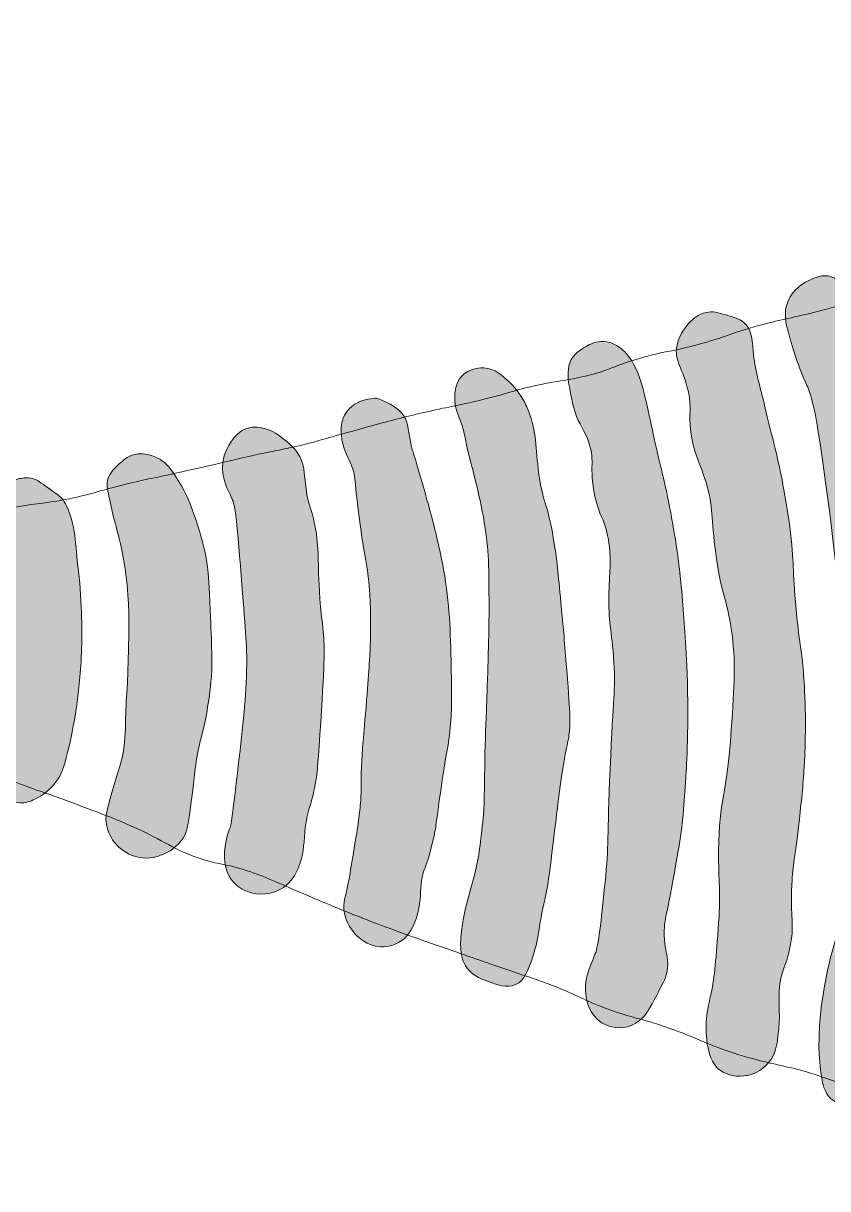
# Model space of a CAD drawing. Header units: inches. Extents: x 0 to 124, y 0 to 84.
# Drawn here: x 32.22 to 38.09, y 4.25 to 12.76 of the extents above; entities that cross this region are included whole.
import ezdxf

# ---------------------------------------------------------------- set-up
doc = ezdxf.new("R2010")
doc.units = ezdxf.units.IN
doc.header["$MEASUREMENT"] = 0
for name, color, linetype in [('Electrode', 7, 'Continuous'), ('Laser Cut', 7, 'Continuous'), ('Photoreceptor', 7, 'Continuous')]:
    doc.layers.add(name, color=color, linetype=linetype)

# ---------------------------------------------------------------- blocks, each defined once
blk = doc.blocks.new('block 26')
at = {"layer": 'Electrode', "color": 7, "lineweight": 35, "true_color": 0xffffff}
for points, knots in [([(0, 5.9792), (0, 5.9792), (49.3554, 48.5768), (49.3554, 48.5768), (52.0427, 51.0535), (53.6844, 50.4453), (53.8513, 49.7582), (53.9185, 49.4814), (53.7465, 49.1919), (53.3072, 49.0858), (53.3072, 49.0858), (52.5185, 49.0599), (51.6599, 48.4523), (50.8012, 47.8447), (46.6769, 44.0647), (46.6769, 44.0647), (46.6769, 44.0647), (0.6473, -0.0135), (0.6473, -0.0135), (0.6473, -0.0135), (0, 0), (0, 0), (0, 0), (0, 5.9792), (0, 5.9792)], [0, 0, 0, 0, 1, 1, 1, 2, 2, 2, 3, 3, 3, 4, 4, 4, 5, 5, 5, 6, 6, 6, 7, 7, 7, 8, 8, 8, 8]), ([(18.4413, -0.0239), (18.4413, -0.0239), (53.8868, 44.4395), (53.8868, 44.4395), (57.2096, 48.3431), (54.5483, 49.9517), (54.2396, 48.4082), (54.2396, 48.4082), (54.3278, 47.7321), (53.7545, 46.8501), (53.1812, 45.9682), (49.0949, 41.3968), (49.0949, 41.3968), (49.0949, 41.3968), (12.2581, -0.0075), (12.2581, -0.0075), (12.2581, -0.0075), (18.4413, -0.0239), (18.4413, -0.0239)], [0, 0, 0, 0, 1, 1, 1, 2, 2, 2, 3, 3, 3, 4, 4, 4, 5, 5, 5, 6, 6, 6, 6])]:
    blk.add_open_spline(points, degree=3, knots=knots, dxfattribs=at)
blk = doc.blocks.new('block 37')
at = {"layer": 'Electrode', "color": 7, "lineweight": 9, "true_color": 0xffffff}
blk.add_open_spline([(54.513, 48.4013), (54.6688, 47.8757), (54.2469, 46.5709), (52.7256, 45.0275), (52.7256, 45.0275), (13.141, 0.4084), (13.141, 0.4084)], degree=3, knots=[0, 0, 0, 0, 1, 1, 1, 2, 2, 2, 2], dxfattribs=at)
blk = doc.blocks.new('block 38')
at = {"layer": 'Electrode', "color": 7, "lineweight": 9, "true_color": 0xffffff}
for points in [[(53.0775, 50.0171), (52.07, 50.3091), (50.7709, 49.3587), (48.9448, 47.5491), (48.9448, 47.5491), (0.3234, 2.4001), (0.3234, 2.4001)], [(53.1361, 49.8526), (52.0658, 50.1472), (50.9826, 49.1927), (49.0527, 47.3914), (49.0527, 47.3914), (1.3376, 2.8172), (1.3376, 2.8172)], [(53.2474, 49.7073), (52.5016, 49.8982), (51.4433, 49.3877), (50.4831, 48.5094), (50.4831, 48.5094), (2.3442, 3.2968), (2.3442, 3.2968)], [(53.3638, 49.5107), (52.3214, 49.8635), (51.0175, 48.9079), (49.2614, 47.0947), (49.2614, 47.0947), (3.4146, 3.8407), (3.4146, 3.8407)]]:
    blk.add_open_spline(points, degree=3, knots=[0, 0, 0, 0, 1, 1, 1, 2, 2, 2, 2], dxfattribs=at)
blk = doc.blocks.new('block 41')
at = {"layer": 'Photoreceptor', "true_color": 0xffffff}
h = blk.add_hatch(color=7, dxfattribs=at)
h.dxf.hatch_style = 2
edge = h.paths.add_edge_path()
edge.add_spline(control_points=[(38.0511, 5.0451), (37.9708, 5.4582), (38.1247, 5.9844), (38.1247, 5.9844), (38.2361, 6.3651), (38.2494, 6.6525), (38.2721, 7.1447), (38.2799, 7.3148), (38.2527, 7.651), (38.1984, 8.3234), (38.1984, 8.3234), (38.1513, 8.9066), (38.0511, 9.5942), (37.995, 9.9788), (37.9703, 10.0516), (37.9406, 10.1191), (37.8709, 10.2771), (37.8481, 10.3564), (37.8024, 10.515), (37.7902, 10.5576), (37.765, 10.6495), (37.8024, 10.736), (37.8218, 10.7809), (37.8541, 10.8151), (37.8577, 10.8189), (37.8915, 10.8543), (37.9255, 10.8714), (37.9498, 10.8834), (37.992, 10.9042), (38.035, 10.9254), (38.0879, 10.9202), (38.1111, 10.918), (38.1222, 10.912), (38.1984, 10.8742), (38.3232, 10.8122), (38.3217, 10.8142), (38.3273, 10.8097), (38.4011, 10.7506), (38.3919, 10.6289), (38.3918, 10.5519), (38.3917, 10.5156), (38.3938, 10.5731), (38.5023, 10.0638), (38.5846, 9.6772), (38.6258, 9.4838), (38.6588, 9.2811), (38.6775, 9.1665), (38.7288, 8.8383), (38.7601, 8.4062), (38.7772, 8.1706), (38.7807, 8.0036), (38.7878, 7.6696), (38.7969, 7.236), (38.8014, 7.0192), (38.7785, 6.85), (38.7533, 6.6628), (38.7227, 6.5669), (38.6957, 6.2883), (38.6775, 6.1016), (38.6877, 6.1077), (38.668, 5.9199), (38.6253, 5.5105), (38.5845, 5.5507), (38.5852, 5.3398), (38.5855, 5.2318), (38.5965, 5.1275), (38.5391, 5.0082), (38.5196, 4.9676), (38.4833, 4.8949), (38.4102, 4.8701), (38.376, 4.8585), (38.3383, 4.8624), (38.2629, 4.8701), (38.1954, 4.877), (38.1617, 4.8805), (38.1339, 4.8977), (38.0735, 4.9353), (38.0575, 5.0119), (38.0511, 5.0451)], knot_values=[0, 0, 0, 0, 1, 1, 1, 2, 2, 2, 3, 3, 3, 4, 4, 4, 5, 5, 5, 6, 6, 6, 7, 7, 7, 8, 8, 8, 9, 9, 9, 10, 10, 10, 11, 11, 11, 12, 12, 12, 13, 13, 13, 14, 14, 14, 15, 15, 15, 16, 16, 16, 17, 17, 17, 18, 18, 18, 19, 19, 19, 20, 20, 20, 21, 21, 21, 22, 22, 22, 23, 23, 23, 24, 24, 24, 25, 25, 25, 26, 26, 26, 26], degree=3, periodic=1)
h = blk.add_hatch(color=7, dxfattribs=at)
h.dxf.hatch_style = 2
edge = h.paths.add_edge_path()
edge.add_spline(control_points=[(37.2131, 5.3121), (37.1883, 5.4667), (37.2201, 5.5851), (37.2407, 5.6805), (37.2674, 5.8041), (37.2769, 5.9348), (37.296, 6.1962), (37.3131, 6.4312), (37.2934, 6.4847), (37.296, 6.7211), (37.3001, 7.1048), (37.3537, 7.1183), (37.388, 7.6051), (37.4115, 7.9376), (37.4232, 8.1045), (37.388, 8.3418), (37.3547, 8.5668), (37.3204, 8.5766), (37.2775, 8.8759), (37.2345, 9.1761), (37.2616, 9.2179), (37.2039, 9.41), (37.1566, 9.5674), (37.1152, 9.6166), (37.0934, 9.7783), (37.0723, 9.934), (37.1035, 9.9411), (37.0749, 10.073), (37.0365, 10.2506), (36.9674, 10.2959), (36.9921, 10.4137), (37.0108, 10.5033), (37.069, 10.5644), (37.0842, 10.5795), (37.1084, 10.6037), (37.1453, 10.6405), (37.2039, 10.6532), (37.2528, 10.6637), (37.2923, 10.6521), (37.3512, 10.6347), (37.4073, 10.6182), (37.448, 10.6062), (37.4801, 10.5795), (37.5427, 10.5274), (37.5384, 10.4479), (37.5538, 10.3217), (37.569, 10.1967), (37.6091, 10.0761), (37.6367, 9.9533), (37.6779, 9.7698), (37.6881, 9.749), (37.7195, 9.6126), (37.739, 9.5281), (37.7892, 9.3077), (37.8208, 9.0416), (37.8512, 8.7867), (37.8315, 8.7677), (37.8669, 8.4247), (37.891, 8.1917), (37.8983, 8.2177), (37.9129, 8.0471), (37.9204, 7.9601), (37.94, 7.7031), (37.9221, 7.3657), (37.9143, 7.218), (37.9019, 7.104), (37.8853, 6.9513), (37.8524, 6.6486), (37.8379, 6.6373), (37.8301, 6.4724), (37.8179, 6.2183), (37.8504, 6.207), (37.8208, 6.0396), (37.7882, 5.8546), (37.746, 5.8541), (37.738, 5.6989), (37.7324, 5.5916), (37.7491, 5.5252), (37.7288, 5.3674), (37.7173, 5.2789), (37.7036, 5.2345), (37.6735, 5.1924), (37.6544, 5.1657), (37.6009, 5.1014), (37.5077, 5.0819), (37.4917, 5.0786), (37.3797, 5.0569), (37.296, 5.128), (37.2674, 5.1522), (37.2317, 5.1961), (37.2131, 5.3121)], knot_values=[0, 0, 0, 0, 1, 1, 1, 2, 2, 2, 3, 3, 3, 4, 4, 4, 5, 5, 5, 6, 6, 6, 7, 7, 7, 8, 8, 8, 9, 9, 9, 10, 10, 10, 11, 11, 11, 12, 12, 12, 13, 13, 13, 14, 14, 14, 15, 15, 15, 16, 16, 16, 17, 17, 17, 18, 18, 18, 19, 19, 19, 20, 20, 20, 21, 21, 21, 22, 22, 22, 23, 23, 23, 24, 24, 24, 25, 25, 25, 26, 26, 26, 27, 27, 27, 28, 28, 28, 29, 29, 29, 30, 30, 30, 30], degree=3, periodic=1)
h = blk.add_hatch(color=7, dxfattribs=at)
h.dxf.hatch_style = 2
edge = h.paths.add_edge_path()
edge.add_spline(control_points=[(36.329, 5.6529), (36.3047, 5.7777), (36.3577, 5.8747), (36.3935, 5.9659), (36.4214, 6.037), (36.4366, 6.1883), (36.4672, 6.4908), (36.4948, 6.765), (36.4828, 6.8126), (36.504, 7.3196), (36.5272, 7.8749), (36.5443, 7.8822), (36.5316, 8.0932), (36.5165, 8.3452), (36.489, 8.3876), (36.4948, 8.6088), (36.4992, 8.7762), (36.518, 8.8664), (36.4856, 9.0232), (36.4558, 9.1676), (36.4273, 9.1521), (36.3935, 9.3087), (36.3448, 9.5344), (36.4026, 9.5729), (36.3382, 9.7323), (36.3008, 9.8251), (36.2658, 9.85), (36.237, 9.9625), (36.2195, 10.0306), (36.2001, 10.1467), (36.2001, 10.1467), (36.2001, 10.1467), (36.2001, 10.1467), (36.2001, 10.1467), (36.2001, 10.1467), (36.1886, 10.2262), (36.2093, 10.2848), (36.2328, 10.3513), (36.2958, 10.3861), (36.329, 10.4045), (36.3596, 10.4215), (36.4013, 10.4445), (36.458, 10.4414), (36.5196, 10.4379), (36.5622, 10.4055), (36.5869, 10.3861), (36.6196, 10.3605), (36.6509, 10.3249), (36.6882, 10.248), (36.7298, 10.1621), (36.7459, 10.0926), (36.7711, 9.9809), (36.7992, 9.8558), (36.8133, 9.7932), (36.8263, 9.7323), (36.8668, 9.5424), (36.8786, 9.5125), (36.9092, 9.3732), (36.9227, 9.3118), (36.9604, 9.1354), (36.9921, 8.9127), (37.023, 8.6956), (37.0348, 8.5284), (37.0473, 8.351), (37.0533, 8.2663), (37.0608, 8.1591), (37.0657, 8.0195), (37.0793, 7.6373), (37.0623, 7.3452), (37.0565, 7.2552), (37.0447, 7.0706), (37.0349, 6.9168), (37.0013, 6.7211), (36.9764, 6.576), (36.946, 6.4172), (36.946, 6.4172), (36.9051, 6.2031), (36.9024, 6.211), (36.9, 6.1685), (36.8892, 5.9752), (36.9527, 5.9322), (36.9092, 5.8002), (36.9017, 5.7776), (36.8766, 5.7299), (36.8263, 5.6344), (36.7807, 5.5479), (36.7633, 5.522), (36.7342, 5.4963), (36.714, 5.4785), (36.6715, 5.442), (36.6053, 5.4318), (36.5179, 5.4185), (36.4516, 5.4607), (36.4395, 5.4687), (36.3538, 5.5254), (36.3352, 5.6214), (36.329, 5.6529)], knot_values=[0, 0, 0, 0, 1, 1, 1, 2, 2, 2, 3, 3, 3, 4, 4, 4, 5, 5, 5, 6, 6, 6, 7, 7, 7, 8, 8, 8, 9, 9, 9, 10, 10, 10, 11, 11, 11, 12, 12, 12, 13, 13, 13, 14, 14, 14, 15, 15, 15, 16, 16, 16, 17, 17, 17, 18, 18, 18, 19, 19, 19, 20, 20, 20, 21, 21, 21, 22, 22, 22, 23, 23, 23, 24, 24, 24, 25, 25, 25, 26, 26, 26, 27, 27, 27, 28, 28, 28, 29, 29, 29, 30, 30, 30, 31, 31, 31, 32, 32, 32, 32], degree=3, periodic=1)
h = blk.add_hatch(color=7, dxfattribs=at)
h.dxf.hatch_style = 2
edge = h.paths.add_edge_path()
edge.add_spline(control_points=[(35.4174, 5.9752), (35.3931, 6.1484), (35.474, 6.3947), (35.5095, 6.5277), (35.5455, 6.6625), (35.5556, 6.7588), (35.5739, 6.9329), (35.5909, 7.094), (35.5824, 7.1233), (35.5923, 7.4946), (35.5985, 7.7252), (35.6019, 7.7179), (35.6108, 8.0287), (35.6169, 8.243), (35.62, 8.3501), (35.62, 8.4523), (35.62, 8.7484), (35.62, 8.8965), (35.5923, 9.0785), (35.5594, 9.2952), (35.4969, 9.5213), (35.4818, 9.5757), (35.4549, 9.6733), (35.4439, 9.7757), (35.4082, 9.8704), (35.389, 9.9212), (35.362, 9.9825), (35.3713, 10.0638), (35.3747, 10.0935), (35.3809, 10.1416), (35.4174, 10.1835), (35.4771, 10.2521), (35.5699, 10.2487), (35.5831, 10.248), (35.6644, 10.2437), (35.7182, 10.193), (35.7673, 10.1467), (35.8453, 10.0732), (35.8823, 9.9942), (35.8962, 9.9625), (35.9659, 9.804), (35.9585, 9.6902), (35.9791, 9.5113), (36.0086, 9.2553), (36.047, 9.2871), (36.0988, 8.9496), (36.1133, 8.8557), (36.1238, 8.7488), (36.1449, 8.5352), (36.1592, 8.3894), (36.1672, 8.2909), (36.1817, 8.1116), (36.2142, 7.7088), (36.2122, 7.6625), (36.2093, 7.6235), (36.2003, 7.5003), (36.1878, 7.5229), (36.1449, 7.2275), (36.1317, 7.1368), (36.1207, 7.0473), (36.0988, 6.8684), (36.0651, 6.5927), (36.0678, 6.5909), (36.0528, 6.5001), (36.0269, 6.3429), (36.0212, 6.3622), (35.9883, 6.1685), (35.9726, 6.076), (35.9667, 6.0294), (35.9423, 5.9567), (35.9066, 5.8508), (35.8812, 5.7755), (35.8134, 5.7449), (35.7491, 5.716), (35.6803, 5.7424), (35.6016, 5.7726), (35.5532, 5.7911), (35.494, 5.8147), (35.4542, 5.8739), (35.4289, 5.9115), (35.421, 5.9492), (35.4174, 5.9752)], knot_values=[0, 0, 0, 0, 1, 1, 1, 2, 2, 2, 3, 3, 3, 4, 4, 4, 5, 5, 5, 6, 6, 6, 7, 7, 7, 8, 8, 8, 9, 9, 9, 10, 10, 10, 11, 11, 11, 12, 12, 12, 13, 13, 13, 14, 14, 14, 15, 15, 15, 16, 16, 16, 17, 17, 17, 18, 18, 18, 19, 19, 19, 20, 20, 20, 21, 21, 21, 22, 22, 22, 23, 23, 23, 24, 24, 24, 25, 25, 25, 26, 26, 26, 27, 27, 27, 27], degree=3, periodic=1)
h = blk.add_hatch(color=7, dxfattribs=at)
h.dxf.hatch_style = 2
edge = h.paths.add_edge_path()
edge.add_spline(control_points=[(34.561, 6.2883), (34.5538, 6.348), (34.5701, 6.3704), (34.5978, 6.5093), (34.6007, 6.5235), (34.6089, 6.574), (34.6254, 6.675), (34.6565, 6.8649), (34.672, 6.9598), (34.6807, 7.0526), (34.6909, 7.1617), (34.6833, 7.1644), (34.6899, 7.338), (34.6958, 7.4928), (34.7026, 7.5127), (34.7267, 7.8261), (34.7438, 8.048), (34.7524, 8.1611), (34.7544, 8.2681), (34.7561, 8.3607), (34.7582, 8.4898), (34.7451, 8.6549), (34.7293, 8.8557), (34.7131, 8.8303), (34.6715, 9.1614), (34.6349, 9.4521), (34.6469, 9.4752), (34.607, 9.5573), (34.5861, 9.6004), (34.5483, 9.6652), (34.5426, 9.7599), (34.5402, 9.7993), (34.5371, 9.866), (34.5794, 9.9257), (34.6112, 9.9705), (34.6548, 9.9921), (34.6715, 9.9993), (34.7271, 10.0236), (34.8004, 10.027), (34.8004, 10.027), (34.8004, 10.027), (34.8004, 10.027), (34.8004, 10.027), (34.8004, 10.027), (34.9221, 9.9866), (34.9846, 9.9165), (35.0304, 9.865), (35.0246, 9.8196), (35.049, 9.6955), (35.0598, 9.6409), (35.0545, 9.6823), (35.1319, 9.41), (35.1847, 9.2245), (35.2121, 9.1274), (35.2424, 8.9956), (35.252, 8.9537), (35.2717, 8.868), (35.2885, 8.7746), (35.3336, 8.5236), (35.3384, 8.3284), (35.3437, 8.0655), (35.3481, 7.8515), (35.3502, 7.7445), (35.3345, 7.5959), (35.3245, 7.5017), (35.3199, 7.5057), (35.2793, 7.2367), (35.2308, 6.9165), (35.239, 6.9217), (35.2148, 6.8131), (35.1626, 6.5793), (35.1332, 6.5943), (35.1227, 6.454), (35.1171, 6.3792), (35.1197, 6.2985), (35.0767, 6.1962), (35.0423, 6.1143), (35.0055, 6.0824), (34.9846, 6.0672), (34.9178, 6.0189), (34.8459, 6.0203), (34.828, 6.0212), (34.7268, 6.0261), (34.6638, 6.0923), (34.6439, 6.1133), (34.6315, 6.1262), (34.5728, 6.1903), (34.561, 6.2883)], knot_values=[0, 0, 0, 0, 1, 1, 1, 2, 2, 2, 3, 3, 3, 4, 4, 4, 5, 5, 5, 6, 6, 6, 7, 7, 7, 8, 8, 8, 9, 9, 9, 10, 10, 10, 11, 11, 11, 12, 12, 12, 13, 13, 13, 14, 14, 14, 15, 15, 15, 16, 16, 16, 17, 17, 17, 18, 18, 18, 19, 19, 19, 20, 20, 20, 21, 21, 21, 22, 22, 22, 23, 23, 23, 24, 24, 24, 25, 25, 25, 26, 26, 26, 27, 27, 27, 28, 28, 28, 29, 29, 29, 29], degree=3, periodic=1)
h = blk.add_hatch(color=7, dxfattribs=at)
h.dxf.hatch_style = 2
edge = h.paths.add_edge_path()
edge.add_spline(control_points=[(33.6954, 6.6198), (33.6716, 6.7483), (33.7212, 6.8683), (33.7322, 6.896), (33.7407, 6.9173), (33.7593, 7.079), (33.7967, 7.4025), (33.8291, 7.684), (33.8516, 7.8783), (33.8519, 8.13), (33.852, 8.2202), (33.8366, 8.4142), (33.8059, 8.8022), (33.7725, 9.2227), (33.7614, 9.2574), (33.7414, 9.2995), (33.7141, 9.357), (33.6621, 9.4455), (33.6769, 9.5573), (33.6876, 9.6379), (33.7285, 9.6965), (33.7414, 9.7139), (33.7646, 9.7451), (33.7953, 9.7866), (33.8519, 9.806), (33.9054, 9.8243), (33.9526, 9.8128), (33.9808, 9.806), (34.0447, 9.7904), (34.0863, 9.7568), (34.1282, 9.7231), (34.1549, 9.7015), (34.1912, 9.6723), (34.2203, 9.631), (34.2757, 9.5522), (34.2691, 9.4804), (34.2847, 9.364), (34.302, 9.2349), (34.3203, 9.2469), (34.3492, 9.0969), (34.3843, 8.9146), (34.3652, 8.8555), (34.386, 8.5628), (34.399, 8.38), (34.4058, 8.4112), (34.4136, 8.2773), (34.418, 8.2021), (34.4215, 8.0953), (34.386, 7.5683), (34.3693, 7.3203), (34.3645, 7.2839), (34.3584, 7.246), (34.3247, 7.0364), (34.2929, 7.0356), (34.2755, 6.8592), (34.2652, 6.7543), (34.2703, 6.6924), (34.2295, 6.6013), (34.2083, 6.5541), (34.1815, 6.4965), (34.119, 6.454), (34.0402, 6.4005), (33.9361, 6.3924), (33.8519, 6.4264), (33.8333, 6.4339), (33.7816, 6.4556), (33.7414, 6.5093), (33.7221, 6.5351), (33.7047, 6.5693), (33.6954, 6.6198)], knot_values=[0, 0, 0, 0, 1, 1, 1, 2, 2, 2, 3, 3, 3, 4, 4, 4, 5, 5, 5, 6, 6, 6, 7, 7, 7, 8, 8, 8, 9, 9, 9, 10, 10, 10, 11, 11, 11, 12, 12, 12, 13, 13, 13, 14, 14, 14, 15, 15, 15, 16, 16, 16, 17, 17, 17, 18, 18, 18, 19, 19, 19, 20, 20, 20, 21, 21, 21, 22, 22, 22, 23, 23, 23, 23], degree=3, periodic=1)
h = blk.add_hatch(color=7, dxfattribs=at)
h.dxf.hatch_style = 2
edge = h.paths.add_edge_path()
edge.add_spline(control_points=[(32.8297, 6.9052), (32.8147, 6.975), (32.8303, 7.0238), (32.8942, 7.2367), (32.9229, 7.3324), (32.9373, 7.3805), (32.9402, 7.3933), (32.966, 7.5071), (32.9658, 7.5896), (32.9679, 7.688), (32.9722, 7.8953), (32.979, 7.8215), (32.9863, 8.0932), (32.9921, 8.3108), (32.995, 8.4196), (32.9863, 8.5536), (32.98, 8.6504), (32.9736, 8.7441), (32.9495, 8.8667), (32.9224, 9.0044), (32.8942, 9.1061), (32.8942, 9.1061), (32.873, 9.1825), (32.8647, 9.2215), (32.8482, 9.2995), (32.832, 9.3753), (32.8284, 9.4033), (32.839, 9.4376), (32.8545, 9.4883), (32.8912, 9.5209), (32.9218, 9.5481), (32.9517, 9.5747), (32.9796, 9.5995), (33.0231, 9.6126), (33.1213, 9.6422), (33.2104, 9.5855), (33.2257, 9.5757), (33.2585, 9.5549), (33.2854, 9.528), (33.327, 9.4652), (33.3987, 9.3572), (33.4367, 9.2598), (33.4559, 9.2074), (33.4932, 9.1061), (33.5402, 8.9759), (33.5664, 8.793), (33.5735, 8.7439), (33.5774, 8.6552), (33.5849, 8.4799), (33.596, 8.2186), (33.6014, 8.086), (33.5941, 7.9919), (33.5919, 7.964), (33.5813, 7.8351), (33.548, 7.6696), (33.5231, 7.5455), (33.514, 7.5425), (33.4928, 7.4301), (33.4778, 7.3506), (33.4783, 7.3307), (33.4467, 7.0802), (33.4237, 6.898), (33.416, 6.849), (33.3731, 6.7947), (33.3217, 6.7298), (33.2552, 6.7014), (33.2349, 6.6934), (33.2078, 6.6828), (33.1425, 6.6582), (33.06, 6.675), (32.9585, 6.6957), (32.901, 6.7647), (32.885, 6.7855), (32.8488, 6.8326), (32.8352, 6.8801), (32.8297, 6.9052)], knot_values=[0, 0, 0, 0, 1, 1, 1, 2, 2, 2, 3, 3, 3, 4, 4, 4, 5, 5, 5, 6, 6, 6, 7, 7, 7, 8, 8, 8, 9, 9, 9, 10, 10, 10, 11, 11, 11, 12, 12, 12, 13, 13, 13, 14, 14, 14, 15, 15, 15, 16, 16, 16, 17, 17, 17, 18, 18, 18, 19, 19, 19, 20, 20, 20, 21, 21, 21, 22, 22, 22, 23, 23, 23, 24, 24, 24, 25, 25, 25, 25], degree=3, periodic=1)
h = blk.add_hatch(color=7, dxfattribs=at)
h.dxf.hatch_style = 2
edge = h.paths.add_edge_path()
edge.add_spline(control_points=[(31.9733, 7.3565), (31.968, 7.5012), (32.0073, 7.5668), (32.0378, 7.7156), (32.055, 7.7996), (32.0585, 7.8913), (32.0654, 8.0747), (32.0728, 8.2694), (32.0765, 8.3667), (32.0562, 8.4891), (32.0373, 8.6036), (32.0241, 8.5903), (32.001, 8.7286), (31.9791, 8.8596), (31.9963, 8.8393), (31.9733, 9.0693), (31.9612, 9.1903), (31.9527, 9.2332), (31.9825, 9.2811), (32.0009, 9.3105), (32.0316, 9.3345), (32.093, 9.3824), (32.1477, 9.425), (32.1703, 9.4334), (32.1851, 9.4376), (32.199, 9.4416), (32.2437, 9.4527), (32.2956, 9.4376), (32.317, 9.4314), (32.3309, 9.4233), (32.3877, 9.3824), (32.455, 9.334), (32.4887, 9.3098), (32.4982, 9.2995), (32.5123, 9.2843), (32.5422, 9.2487), (32.5719, 9.1429), (32.596, 9.0573), (32.6004, 8.9956), (32.6087, 8.9035), (32.6261, 8.7118), (32.6279, 8.7514), (32.6364, 8.6365), (32.6543, 8.3938), (32.6472, 8.207), (32.6456, 8.1668), (32.6385, 7.9953), (32.6218, 7.8684), (32.6087, 7.7708), (32.6068, 7.7567), (32.5878, 7.6178), (32.5443, 7.4393), (32.5179, 7.3313), (32.5001, 7.2806), (32.4614, 7.2275), (32.4002, 7.1437), (32.3261, 7.1081), (32.3048, 7.0986), (32.272, 7.0839), (32.239, 7.0692), (32.1943, 7.071), (32.1016, 7.0747), (32.0418, 7.1462), (32.0286, 7.1631), (32.005, 7.1932), (31.9775, 7.243), (31.9733, 7.3565)], knot_values=[0, 0, 0, 0, 1, 1, 1, 2, 2, 2, 3, 3, 3, 4, 4, 4, 5, 5, 5, 6, 6, 6, 7, 7, 7, 8, 8, 8, 9, 9, 9, 10, 10, 10, 11, 11, 11, 12, 12, 12, 13, 13, 13, 14, 14, 14, 15, 15, 15, 16, 16, 16, 17, 17, 17, 18, 18, 18, 19, 19, 19, 20, 20, 20, 21, 21, 21, 22, 22, 22, 22], degree=3, periodic=1)
at = {"layer": 'Photoreceptor', "lineweight": 0}
for points, knots in [([(38.0511, 5.0451), (37.9708, 5.4582), (38.1247, 5.9844), (38.1247, 5.9844), (38.2361, 6.3651), (38.2494, 6.6525), (38.2721, 7.1447), (38.2799, 7.3148), (38.2527, 7.651), (38.1984, 8.3234), (38.1984, 8.3234), (38.1513, 8.9066), (38.0511, 9.5942), (37.995, 9.9788), (37.9703, 10.0516), (37.9406, 10.1191), (37.8709, 10.2771), (37.8481, 10.3564), (37.8024, 10.515), (37.7902, 10.5576), (37.765, 10.6495), (37.8024, 10.736), (37.8218, 10.7809), (37.8541, 10.8151), (37.8577, 10.8189), (37.8915, 10.8543), (37.9255, 10.8714), (37.9498, 10.8834), (37.992, 10.9042), (38.035, 10.9254), (38.0879, 10.9202), (38.1111, 10.918), (38.1222, 10.912), (38.1984, 10.8742), (38.3232, 10.8122), (38.3217, 10.8142), (38.3273, 10.8097), (38.4011, 10.7506), (38.3919, 10.6289), (38.3918, 10.5519), (38.3917, 10.5156), (38.3938, 10.5731), (38.5023, 10.0638), (38.5846, 9.6772), (38.6258, 9.4838), (38.6588, 9.2811), (38.6775, 9.1665), (38.7288, 8.8383), (38.7601, 8.4062), (38.7772, 8.1706), (38.7807, 8.0036), (38.7878, 7.6696), (38.7969, 7.236), (38.8014, 7.0192), (38.7785, 6.85), (38.7533, 6.6628), (38.7227, 6.5669), (38.6957, 6.2883), (38.6775, 6.1016), (38.6877, 6.1077), (38.668, 5.9199), (38.6253, 5.5105), (38.5845, 5.5507), (38.5852, 5.3398), (38.5855, 5.2318), (38.5965, 5.1275), (38.5391, 5.0082), (38.5196, 4.9676), (38.4833, 4.8949), (38.4102, 4.8701), (38.376, 4.8585), (38.3383, 4.8624), (38.2629, 4.8701), (38.1954, 4.877), (38.1617, 4.8805), (38.1339, 4.8977), (38.0735, 4.9353), (38.0575, 5.0119), (38.0511, 5.0451)], [0, 0, 0, 0, 1, 1, 1, 2, 2, 2, 3, 3, 3, 4, 4, 4, 5, 5, 5, 6, 6, 6, 7, 7, 7, 8, 8, 8, 9, 9, 9, 10, 10, 10, 11, 11, 11, 12, 12, 12, 13, 13, 13, 14, 14, 14, 15, 15, 15, 16, 16, 16, 17, 17, 17, 18, 18, 18, 19, 19, 19, 20, 20, 20, 21, 21, 21, 22, 22, 22, 23, 23, 23, 24, 24, 24, 25, 25, 25, 26, 26, 26, 26]), ([(37.2131, 5.3121), (37.1883, 5.4667), (37.2201, 5.5851), (37.2407, 5.6805), (37.2674, 5.8041), (37.2769, 5.9348), (37.296, 6.1962), (37.3131, 6.4312), (37.2934, 6.4847), (37.296, 6.7211), (37.3001, 7.1048), (37.3537, 7.1183), (37.388, 7.6051), (37.4115, 7.9376), (37.4232, 8.1045), (37.388, 8.3418), (37.3547, 8.5668), (37.3204, 8.5766), (37.2775, 8.8759), (37.2345, 9.1761), (37.2616, 9.2179), (37.2039, 9.41), (37.1566, 9.5674), (37.1152, 9.6166), (37.0934, 9.7783), (37.0723, 9.934), (37.1035, 9.9411), (37.0749, 10.073), (37.0365, 10.2506), (36.9674, 10.2959), (36.9921, 10.4137), (37.0108, 10.5033), (37.069, 10.5644), (37.0842, 10.5795), (37.1084, 10.6037), (37.1453, 10.6405), (37.2039, 10.6532), (37.2528, 10.6637), (37.2923, 10.6521), (37.3512, 10.6347), (37.4073, 10.6182), (37.448, 10.6062), (37.4801, 10.5795), (37.5427, 10.5274), (37.5384, 10.4479), (37.5538, 10.3217), (37.569, 10.1967), (37.6091, 10.0761), (37.6367, 9.9533), (37.6779, 9.7698), (37.6881, 9.749), (37.7195, 9.6126), (37.739, 9.5281), (37.7892, 9.3077), (37.8208, 9.0416), (37.8512, 8.7867), (37.8315, 8.7677), (37.8669, 8.4247), (37.891, 8.1917), (37.8983, 8.2177), (37.9129, 8.0471), (37.9204, 7.9601), (37.94, 7.7031), (37.9221, 7.3657), (37.9143, 7.218), (37.9019, 7.104), (37.8853, 6.9513), (37.8524, 6.6486), (37.8379, 6.6373), (37.8301, 6.4724), (37.8179, 6.2183), (37.8504, 6.207), (37.8208, 6.0396), (37.7882, 5.8546), (37.746, 5.8541), (37.738, 5.6989), (37.7324, 5.5916), (37.7491, 5.5252), (37.7288, 5.3674), (37.7173, 5.2789), (37.7036, 5.2345), (37.6735, 5.1924), (37.6544, 5.1657), (37.6009, 5.1014), (37.5077, 5.0819), (37.4917, 5.0786), (37.3797, 5.0569), (37.296, 5.128), (37.2674, 5.1522), (37.2317, 5.1961), (37.2131, 5.3121)], [0, 0, 0, 0, 1, 1, 1, 2, 2, 2, 3, 3, 3, 4, 4, 4, 5, 5, 5, 6, 6, 6, 7, 7, 7, 8, 8, 8, 9, 9, 9, 10, 10, 10, 11, 11, 11, 12, 12, 12, 13, 13, 13, 14, 14, 14, 15, 15, 15, 16, 16, 16, 17, 17, 17, 18, 18, 18, 19, 19, 19, 20, 20, 20, 21, 21, 21, 22, 22, 22, 23, 23, 23, 24, 24, 24, 25, 25, 25, 26, 26, 26, 27, 27, 27, 28, 28, 28, 29, 29, 29, 30, 30, 30, 30]), ([(36.329, 5.6529), (36.3047, 5.7777), (36.3577, 5.8747), (36.3935, 5.9659), (36.4214, 6.037), (36.4366, 6.1883), (36.4672, 6.4908), (36.4948, 6.765), (36.4828, 6.8126), (36.504, 7.3196), (36.5272, 7.8749), (36.5443, 7.8822), (36.5316, 8.0932), (36.5165, 8.3452), (36.489, 8.3876), (36.4948, 8.6088), (36.4992, 8.7762), (36.518, 8.8664), (36.4856, 9.0232), (36.4558, 9.1676), (36.4273, 9.1521), (36.3935, 9.3087), (36.3448, 9.5344), (36.4026, 9.5729), (36.3382, 9.7323), (36.3008, 9.8251), (36.2658, 9.85), (36.237, 9.9625), (36.2195, 10.0306), (36.2001, 10.1467), (36.2001, 10.1467), (36.2001, 10.1467), (36.2001, 10.1467), (36.2001, 10.1467), (36.2001, 10.1467), (36.1886, 10.2262), (36.2093, 10.2848), (36.2328, 10.3513), (36.2958, 10.3861), (36.329, 10.4045), (36.3596, 10.4215), (36.4013, 10.4445), (36.458, 10.4414), (36.5196, 10.4379), (36.5622, 10.4055), (36.5869, 10.3861), (36.6196, 10.3605), (36.6509, 10.3249), (36.6882, 10.248), (36.7298, 10.1621), (36.7459, 10.0926), (36.7711, 9.9809), (36.7992, 9.8558), (36.8133, 9.7932), (36.8263, 9.7323), (36.8668, 9.5424), (36.8786, 9.5125), (36.9092, 9.3732), (36.9227, 9.3118), (36.9604, 9.1354), (36.9921, 8.9127), (37.023, 8.6956), (37.0348, 8.5284), (37.0473, 8.351), (37.0533, 8.2663), (37.0608, 8.1591), (37.0657, 8.0195), (37.0793, 7.6373), (37.0623, 7.3452), (37.0565, 7.2552), (37.0447, 7.0706), (37.0349, 6.9168), (37.0013, 6.7211), (36.9764, 6.576), (36.946, 6.4172), (36.946, 6.4172), (36.9051, 6.2031), (36.9024, 6.211), (36.9, 6.1685), (36.8892, 5.9752), (36.9527, 5.9322), (36.9092, 5.8002), (36.9017, 5.7776), (36.8766, 5.7299), (36.8263, 5.6344), (36.7807, 5.5479), (36.7633, 5.522), (36.7342, 5.4963), (36.714, 5.4785), (36.6715, 5.442), (36.6053, 5.4318), (36.5179, 5.4185), (36.4516, 5.4607), (36.4395, 5.4687), (36.3538, 5.5254), (36.3352, 5.6214), (36.329, 5.6529)], [0, 0, 0, 0, 1, 1, 1, 2, 2, 2, 3, 3, 3, 4, 4, 4, 5, 5, 5, 6, 6, 6, 7, 7, 7, 8, 8, 8, 9, 9, 9, 10, 10, 10, 11, 11, 11, 12, 12, 12, 13, 13, 13, 14, 14, 14, 15, 15, 15, 16, 16, 16, 17, 17, 17, 18, 18, 18, 19, 19, 19, 20, 20, 20, 21, 21, 21, 22, 22, 22, 23, 23, 23, 24, 24, 24, 25, 25, 25, 26, 26, 26, 27, 27, 27, 28, 28, 28, 29, 29, 29, 30, 30, 30, 31, 31, 31, 32, 32, 32, 32]), ([(35.4174, 5.9752), (35.3931, 6.1484), (35.474, 6.3947), (35.5095, 6.5277), (35.5455, 6.6625), (35.5556, 6.7588), (35.5739, 6.9329), (35.5909, 7.094), (35.5824, 7.1233), (35.5923, 7.4946), (35.5985, 7.7252), (35.6019, 7.7179), (35.6108, 8.0287), (35.6169, 8.243), (35.62, 8.3501), (35.62, 8.4523), (35.62, 8.7484), (35.62, 8.8965), (35.5923, 9.0785), (35.5594, 9.2952), (35.4969, 9.5213), (35.4818, 9.5757), (35.4549, 9.6733), (35.4439, 9.7757), (35.4082, 9.8704), (35.389, 9.9212), (35.362, 9.9825), (35.3713, 10.0638), (35.3747, 10.0935), (35.3809, 10.1416), (35.4174, 10.1835), (35.4771, 10.2521), (35.5699, 10.2487), (35.5831, 10.248), (35.6644, 10.2437), (35.7182, 10.193), (35.7673, 10.1467), (35.8453, 10.0732), (35.8823, 9.9942), (35.8962, 9.9625), (35.9659, 9.804), (35.9585, 9.6902), (35.9791, 9.5113), (36.0086, 9.2553), (36.047, 9.2871), (36.0988, 8.9496), (36.1133, 8.8557), (36.1238, 8.7488), (36.1449, 8.5352), (36.1592, 8.3894), (36.1672, 8.2909), (36.1817, 8.1116), (36.2142, 7.7088), (36.2122, 7.6625), (36.2093, 7.6235), (36.2003, 7.5003), (36.1878, 7.5229), (36.1449, 7.2275), (36.1317, 7.1368), (36.1207, 7.0473), (36.0988, 6.8684), (36.0651, 6.5927), (36.0678, 6.5909), (36.0528, 6.5001), (36.0269, 6.3429), (36.0212, 6.3622), (35.9883, 6.1685), (35.9726, 6.076), (35.9667, 6.0294), (35.9423, 5.9567), (35.9066, 5.8508), (35.8812, 5.7755), (35.8134, 5.7449), (35.7491, 5.716), (35.6803, 5.7424), (35.6016, 5.7726), (35.5532, 5.7911), (35.494, 5.8147), (35.4542, 5.8739), (35.4289, 5.9115), (35.421, 5.9492), (35.4174, 5.9752)], [0, 0, 0, 0, 1, 1, 1, 2, 2, 2, 3, 3, 3, 4, 4, 4, 5, 5, 5, 6, 6, 6, 7, 7, 7, 8, 8, 8, 9, 9, 9, 10, 10, 10, 11, 11, 11, 12, 12, 12, 13, 13, 13, 14, 14, 14, 15, 15, 15, 16, 16, 16, 17, 17, 17, 18, 18, 18, 19, 19, 19, 20, 20, 20, 21, 21, 21, 22, 22, 22, 23, 23, 23, 24, 24, 24, 25, 25, 25, 26, 26, 26, 27, 27, 27, 27]), ([(34.561, 6.2883), (34.5538, 6.348), (34.5701, 6.3704), (34.5978, 6.5093), (34.6007, 6.5235), (34.6089, 6.574), (34.6254, 6.675), (34.6565, 6.8649), (34.672, 6.9598), (34.6807, 7.0526), (34.6909, 7.1617), (34.6833, 7.1644), (34.6899, 7.338), (34.6958, 7.4928), (34.7026, 7.5127), (34.7267, 7.8261), (34.7438, 8.048), (34.7524, 8.1611), (34.7544, 8.2681), (34.7561, 8.3607), (34.7582, 8.4898), (34.7451, 8.6549), (34.7293, 8.8557), (34.7131, 8.8303), (34.6715, 9.1614), (34.6349, 9.4521), (34.6469, 9.4752), (34.607, 9.5573), (34.5861, 9.6004), (34.5483, 9.6652), (34.5426, 9.7599), (34.5402, 9.7993), (34.5371, 9.866), (34.5794, 9.9257), (34.6112, 9.9705), (34.6548, 9.9921), (34.6715, 9.9993), (34.7271, 10.0236), (34.8004, 10.027), (34.8004, 10.027), (34.8004, 10.027), (34.8004, 10.027), (34.8004, 10.027), (34.8004, 10.027), (34.9221, 9.9866), (34.9846, 9.9165), (35.0304, 9.865), (35.0246, 9.8196), (35.049, 9.6955), (35.0598, 9.6409), (35.0545, 9.6823), (35.1319, 9.41), (35.1847, 9.2245), (35.2121, 9.1274), (35.2424, 8.9956), (35.252, 8.9537), (35.2717, 8.868), (35.2885, 8.7746), (35.3336, 8.5236), (35.3384, 8.3284), (35.3437, 8.0655), (35.3481, 7.8515), (35.3502, 7.7445), (35.3345, 7.5959), (35.3245, 7.5017), (35.3199, 7.5057), (35.2793, 7.2367), (35.2308, 6.9165), (35.239, 6.9217), (35.2148, 6.8131), (35.1626, 6.5793), (35.1332, 6.5943), (35.1227, 6.454), (35.1171, 6.3792), (35.1197, 6.2985), (35.0767, 6.1962), (35.0423, 6.1143), (35.0055, 6.0824), (34.9846, 6.0672), (34.9178, 6.0189), (34.8459, 6.0203), (34.828, 6.0212), (34.7268, 6.0261), (34.6638, 6.0923), (34.6439, 6.1133), (34.6315, 6.1262), (34.5728, 6.1903), (34.561, 6.2883)], [0, 0, 0, 0, 1, 1, 1, 2, 2, 2, 3, 3, 3, 4, 4, 4, 5, 5, 5, 6, 6, 6, 7, 7, 7, 8, 8, 8, 9, 9, 9, 10, 10, 10, 11, 11, 11, 12, 12, 12, 13, 13, 13, 14, 14, 14, 15, 15, 15, 16, 16, 16, 17, 17, 17, 18, 18, 18, 19, 19, 19, 20, 20, 20, 21, 21, 21, 22, 22, 22, 23, 23, 23, 24, 24, 24, 25, 25, 25, 26, 26, 26, 27, 27, 27, 28, 28, 28, 29, 29, 29, 29]), ([(33.6954, 6.6198), (33.6716, 6.7483), (33.7212, 6.8683), (33.7322, 6.896), (33.7407, 6.9173), (33.7593, 7.079), (33.7967, 7.4025), (33.8291, 7.684), (33.8516, 7.8783), (33.8519, 8.13), (33.852, 8.2202), (33.8366, 8.4142), (33.8059, 8.8022), (33.7725, 9.2227), (33.7614, 9.2574), (33.7414, 9.2995), (33.7141, 9.357), (33.6621, 9.4455), (33.6769, 9.5573), (33.6876, 9.6379), (33.7285, 9.6965), (33.7414, 9.7139), (33.7646, 9.7451), (33.7953, 9.7866), (33.8519, 9.806), (33.9054, 9.8243), (33.9526, 9.8128), (33.9808, 9.806), (34.0447, 9.7904), (34.0863, 9.7568), (34.1282, 9.7231), (34.1549, 9.7015), (34.1912, 9.6723), (34.2203, 9.631), (34.2757, 9.5522), (34.2691, 9.4804), (34.2847, 9.364), (34.302, 9.2349), (34.3203, 9.2469), (34.3492, 9.0969), (34.3843, 8.9146), (34.3652, 8.8555), (34.386, 8.5628), (34.399, 8.38), (34.4058, 8.4112), (34.4136, 8.2773), (34.418, 8.2021), (34.4215, 8.0953), (34.386, 7.5683), (34.3693, 7.3203), (34.3645, 7.2839), (34.3584, 7.246), (34.3247, 7.0364), (34.2929, 7.0356), (34.2755, 6.8592), (34.2652, 6.7543), (34.2703, 6.6924), (34.2295, 6.6013), (34.2083, 6.5541), (34.1815, 6.4965), (34.119, 6.454), (34.0402, 6.4005), (33.9361, 6.3924), (33.8519, 6.4264), (33.8333, 6.4339), (33.7816, 6.4556), (33.7414, 6.5093), (33.7221, 6.5351), (33.7047, 6.5693), (33.6954, 6.6198)], [0, 0, 0, 0, 1, 1, 1, 2, 2, 2, 3, 3, 3, 4, 4, 4, 5, 5, 5, 6, 6, 6, 7, 7, 7, 8, 8, 8, 9, 9, 9, 10, 10, 10, 11, 11, 11, 12, 12, 12, 13, 13, 13, 14, 14, 14, 15, 15, 15, 16, 16, 16, 17, 17, 17, 18, 18, 18, 19, 19, 19, 20, 20, 20, 21, 21, 21, 22, 22, 22, 23, 23, 23, 23]), ([(32.8297, 6.9052), (32.8147, 6.975), (32.8303, 7.0238), (32.8942, 7.2367), (32.9229, 7.3324), (32.9373, 7.3805), (32.9402, 7.3933), (32.966, 7.5071), (32.9658, 7.5896), (32.9679, 7.688), (32.9722, 7.8953), (32.979, 7.8215), (32.9863, 8.0932), (32.9921, 8.3108), (32.995, 8.4196), (32.9863, 8.5536), (32.98, 8.6504), (32.9736, 8.7441), (32.9495, 8.8667), (32.9224, 9.0044), (32.8942, 9.1061), (32.8942, 9.1061), (32.873, 9.1825), (32.8647, 9.2215), (32.8482, 9.2995), (32.832, 9.3753), (32.8284, 9.4033), (32.839, 9.4376), (32.8545, 9.4883), (32.8912, 9.5209), (32.9218, 9.5481), (32.9517, 9.5747), (32.9796, 9.5995), (33.0231, 9.6126), (33.1213, 9.6422), (33.2104, 9.5855), (33.2257, 9.5757), (33.2585, 9.5549), (33.2854, 9.528), (33.327, 9.4652), (33.3987, 9.3572), (33.4367, 9.2598), (33.4559, 9.2074), (33.4932, 9.1061), (33.5402, 8.9759), (33.5664, 8.793), (33.5735, 8.7439), (33.5774, 8.6552), (33.5849, 8.4799), (33.596, 8.2186), (33.6014, 8.086), (33.5941, 7.9919), (33.5919, 7.964), (33.5813, 7.8351), (33.548, 7.6696), (33.5231, 7.5455), (33.514, 7.5425), (33.4928, 7.4301), (33.4778, 7.3506), (33.4783, 7.3307), (33.4467, 7.0802), (33.4237, 6.898), (33.416, 6.849), (33.3731, 6.7947), (33.3217, 6.7298), (33.2552, 6.7014), (33.2349, 6.6934), (33.2078, 6.6828), (33.1425, 6.6582), (33.06, 6.675), (32.9585, 6.6957), (32.901, 6.7647), (32.885, 6.7855), (32.8488, 6.8326), (32.8352, 6.8801), (32.8297, 6.9052)], [0, 0, 0, 0, 1, 1, 1, 2, 2, 2, 3, 3, 3, 4, 4, 4, 5, 5, 5, 6, 6, 6, 7, 7, 7, 8, 8, 8, 9, 9, 9, 10, 10, 10, 11, 11, 11, 12, 12, 12, 13, 13, 13, 14, 14, 14, 15, 15, 15, 16, 16, 16, 17, 17, 17, 18, 18, 18, 19, 19, 19, 20, 20, 20, 21, 21, 21, 22, 22, 22, 23, 23, 23, 24, 24, 24, 25, 25, 25, 25]), ([(31.9733, 7.3565), (31.968, 7.5012), (32.0073, 7.5668), (32.0378, 7.7156), (32.055, 7.7996), (32.0585, 7.8913), (32.0654, 8.0747), (32.0728, 8.2694), (32.0765, 8.3667), (32.0562, 8.4891), (32.0373, 8.6036), (32.0241, 8.5903), (32.001, 8.7286), (31.9791, 8.8596), (31.9963, 8.8393), (31.9733, 9.0693), (31.9612, 9.1903), (31.9527, 9.2332), (31.9825, 9.2811), (32.0009, 9.3105), (32.0316, 9.3345), (32.093, 9.3824), (32.1477, 9.425), (32.1703, 9.4334), (32.1851, 9.4376), (32.199, 9.4416), (32.2437, 9.4527), (32.2956, 9.4376), (32.317, 9.4314), (32.3309, 9.4233), (32.3877, 9.3824), (32.455, 9.334), (32.4887, 9.3098), (32.4982, 9.2995), (32.5123, 9.2843), (32.5422, 9.2487), (32.5719, 9.1429), (32.596, 9.0573), (32.6004, 8.9956), (32.6087, 8.9035), (32.6261, 8.7118), (32.6279, 8.7514), (32.6364, 8.6365), (32.6543, 8.3938), (32.6472, 8.207), (32.6456, 8.1668), (32.6385, 7.9953), (32.6218, 7.8684), (32.6087, 7.7708), (32.6068, 7.7567), (32.5878, 7.6178), (32.5443, 7.4393), (32.5179, 7.3313), (32.5001, 7.2806), (32.4614, 7.2275), (32.4002, 7.1437), (32.3261, 7.1081), (32.3048, 7.0986), (32.272, 7.0839), (32.239, 7.0692), (32.1943, 7.071), (32.1016, 7.0747), (32.0418, 7.1462), (32.0286, 7.1631), (32.005, 7.1932), (31.9775, 7.243), (31.9733, 7.3565)], [0, 0, 0, 0, 1, 1, 1, 2, 2, 2, 3, 3, 3, 4, 4, 4, 5, 5, 5, 6, 6, 6, 7, 7, 7, 8, 8, 8, 9, 9, 9, 10, 10, 10, 11, 11, 11, 12, 12, 12, 13, 13, 13, 14, 14, 14, 15, 15, 15, 16, 16, 16, 17, 17, 17, 18, 18, 18, 19, 19, 19, 20, 20, 20, 21, 21, 21, 22, 22, 22, 22])]:
    blk.add_open_spline(points, degree=3, knots=knots, dxfattribs=at)
blk = doc.blocks.new('block 40')
at = {"layer": 'Photoreceptor', "lineweight": 0}
blk.add_open_spline([(29.4905, 8.7125), (29.4676, 8.5625), (29.7329, 8.4032), (29.8773, 8.3166), (30.0181, 8.232), (30.1156, 8.1945), (30.2364, 8.1416), (30.5309, 8.0126), (30.5133, 7.9894), (30.8626, 7.8193), (31.3178, 7.5977), (31.3567, 7.6328), (31.7559, 7.4233), (31.8753, 7.3606), (31.9554, 7.3137), (32.1058, 7.2484), (32.2585, 7.1821), (32.3153, 7.17), (32.5754, 7.0734), (32.7822, 6.9966), (32.8856, 6.9582), (32.999, 6.9076), (33.2789, 6.7829), (33.2996, 6.7381), (33.5055, 6.6682), (33.6682, 6.6129), (33.6617, 6.6387), (33.8554, 6.5761), (33.9974, 6.5303), (34.0363, 6.5051), (34.3251, 6.3827), (34.426, 6.34), (34.563, 6.282), (34.7303, 6.217), (34.8748, 6.1608), (34.9955, 6.1181), (35.2368, 6.0328), (35.433, 5.9634), (35.6025, 5.9051), (35.6327, 5.8947), (35.961, 5.7818), (35.9733, 5.7815), (36.0839, 5.7381), (36.3016, 5.6528), (36.2895, 5.64), (36.4707, 5.5724), (36.6819, 5.4935), (36.701, 5.5099), (36.9404, 5.425), (37.144, 5.3528), (37.1602, 5.3303), (37.3363, 5.2685), (37.5403, 5.1969), (37.6755, 5.1721), (37.8152, 5.1396), (37.9519, 5.1077), (37.9905, 5.0922), (38.6624, 4.8633), (39.2, 4.6801), (39.4713, 4.5878), (39.5925, 4.5502), (39.8299, 4.4766), (39.7954, 4.4931), (40.3936, 4.32), (41.0377, 4.1336), (40.9996, 4.1371), (41.25, 4.0714), (41.6588, 3.9641), (41.6938, 3.9722), (42.0604, 3.8688), (42.1532, 3.8426), (42.2496, 3.8142), (42.3919, 3.7859), (42.5925, 3.7459), (42.7503, 3.7327), (42.8892, 3.7214), (42.9666, 3.7152), (43.1451, 3.7023), (43.3772, 3.703), (43.4748, 3.7033), (43.4771, 3.7057), (43.8745, 3.7214), (44.2191, 3.7351), (44.2213, 3.7335), (44.2797, 3.7398), (44.43, 3.7563), (44.5518, 3.7846), (44.7954, 3.8411), (44.9942, 3.8873), (45.0936, 3.9104), (45.2282, 3.9516), (45.5004, 4.0351), (45.6959, 4.1232), (45.7439, 4.145), (45.8401, 4.189), (45.9584, 4.2541), (46.1951, 4.3845), (46.3493, 4.4694), (46.4421, 4.5239), (46.6279, 4.6331), (46.8122, 4.7414), (46.9477, 4.824), (47.0239, 4.937), (47.0327, 4.9501), (47.1159, 5.0751), (47.1159, 5.0751), (47.2037, 5.2062), (47.2172, 5.2501), (47.2172, 5.2501), (47.2327, 5.3004), (47.2195, 5.2978), (47.2357, 5.3422), (47.2474, 5.3746), (47.2633, 5.4003), (47.3277, 5.4803), (47.4032, 5.574), (47.3998, 5.5615), (47.4106, 5.5816), (47.4516, 5.6571), (47.4256, 5.6964), (47.4567, 5.7658), (47.4859, 5.831), (47.5239, 5.8301), (47.5856, 5.8947), (47.6828, 5.9965), (47.7115, 6.128), (47.7329, 6.2262), (47.7561, 6.3324), (47.7497, 6.3953), (47.8066, 6.4748), (47.8393, 6.5206), (47.8494, 6.5109), (47.8711, 6.5485), (47.9348, 6.6588), (47.8518, 6.7485), (47.9079, 6.834), (47.9428, 6.8872), (47.9839, 6.8659), (48.046, 6.926), (48.1085, 6.9865), (48.126, 7.065), (48.1381, 7.1378), (48.1883, 7.4402), (48.1657, 7.6812), (48.1657, 7.6812), (48.1282, 8.0821), (48.0621, 8.0148), (48.046, 8.3258), (48.0392, 8.4568), (48.0435, 8.6133), (47.9355, 8.731), (47.8916, 8.7788), (47.8774, 8.7676), (47.8434, 8.8138), (47.7563, 8.9322), (47.8311, 9.0308), (47.7698, 9.2282), (47.7417, 9.3184), (47.6997, 9.3829), (47.6685, 9.4308), (47.6685, 9.4308), (47.597, 9.5405), (47.4935, 9.6334), (47.1722, 9.9218), (45.9538, 10.4531), (45.1821, 11.1252), (44.9746, 11.3059), (44.7876, 11.5071), (44.4546, 11.5856), (44.4304, 11.5914), (44.4422, 11.5877), (43.8377, 11.6501), (43.5401, 11.6808), (43.4569, 11.69), (43.3128, 11.6961), (43.083, 11.706), (42.9057, 11.6994), (42.8339, 11.6961), (42.6991, 11.69), (42.5752, 11.6767), (42.3274, 11.6501), (42.1077, 11.6265), (41.9978, 11.6147), (41.8762, 11.5948), (41.7603, 11.5759), (41.6485, 11.5515), (41.425, 11.5028), (41.2481, 11.4642), (41.1361, 11.4397), (40.983, 11.4015), (40.7532, 11.344), (40.745, 11.3339), (40.5317, 11.2818), (40.3813, 11.2449), (40.2673, 11.2211), (40.1173, 11.1897), (39.9057, 11.1453), (39.8901, 11.1458), (39.6569, 11.0976), (39.5348, 11.0723), (39.4024, 11.0449), (39.2333, 11.0055), (39.1562, 10.9875), (38.9878, 10.9482), (38.7913, 10.895), (38.3329, 10.7709), (38.3231, 10.7341), (37.9625, 10.6464), (37.79, 10.6044), (37.7266, 10.5968), (37.5481, 10.5451), (37.3593, 10.4904), (37.3463, 10.4745), (37.1706, 10.4253), (36.9351, 10.3595), (36.9194, 10.377), (36.7101, 10.3148), (36.5168, 10.2575), (36.5199, 10.2395), (36.351, 10.1951), (36.1961, 10.1545), (36.1776, 10.1654), (35.9734, 10.1215), (35.7862, 10.0812), (35.7929, 10.07), (35.5498, 10.011), (35.3337, 9.9584), (35.3249, 9.9663), (35.0894, 9.9097), (34.9629, 9.8792), (34.8706, 9.8541), (34.7026, 9.8084), (34.4146, 9.73), (34.4171, 9.7248), (34.2698, 9.6887), (34.124, 9.6528), (34.1261, 9.659), (33.8462, 9.5966), (33.6815, 9.5598), (33.6897, 9.5597), (33.4871, 9.5137), (33.1557, 9.4384), (33.1619, 9.4452), (32.9898, 9.4032), (32.7285, 9.3393), (32.728, 9.3271), (32.557, 9.2927), (32.367, 9.2544), (32.3618, 9.2684), (32.1518, 9.2282), (31.9278, 9.1854), (31.9249, 9.1679), (31.7098, 9.1269), (31.5985, 9.1057), (31.5868, 9.108), (31.2678, 9.0625), (31.0264, 9.028), (30.9057, 9.0107), (30.835, 8.998), (30.4924, 8.9363), (30.4711, 8.9006), (30.2364, 8.8783), (30.0613, 8.8616), (29.9737, 8.8533), (29.8957, 8.8599), (29.854, 8.8634), (29.8004, 8.8622), (29.6931, 8.8599), (29.6386, 8.8587), (29.6119, 8.8571), (29.5826, 8.8415), (29.5316, 8.8142), (29.4974, 8.7571), (29.4905, 8.7125)], degree=3, knots=[0, 0, 0, 0, 1, 1, 1, 2, 2, 2, 3, 3, 3, 4, 4, 4, 5, 5, 5, 6, 6, 6, 7, 7, 7, 8, 8, 8, 9, 9, 9, 10, 10, 10, 11, 11, 11, 12, 12, 12, 13, 13, 13, 14, 14, 14, 15, 15, 15, 16, 16, 16, 17, 17, 17, 18, 18, 18, 19, 19, 19, 20, 20, 20, 21, 21, 21, 22, 22, 22, 23, 23, 23, 24, 24, 24, 25, 25, 25, 26, 26, 26, 27, 27, 27, 28, 28, 28, 29, 29, 29, 30, 30, 30, 31, 31, 31, 32, 32, 32, 33, 33, 33, 34, 34, 34, 35, 35, 35, 36, 36, 36, 37, 37, 37, 38, 38, 38, 39, 39, 39, 40, 40, 40, 41, 41, 41, 42, 42, 42, 43, 43, 43, 44, 44, 44, 45, 45, 45, 46, 46, 46, 47, 47, 47, 48, 48, 48, 49, 49, 49, 50, 50, 50, 51, 51, 51, 52, 52, 52, 53, 53, 53, 54, 54, 54, 55, 55, 55, 56, 56, 56, 57, 57, 57, 58, 58, 58, 59, 59, 59, 60, 60, 60, 61, 61, 61, 62, 62, 62, 63, 63, 63, 64, 64, 64, 65, 65, 65, 66, 66, 66, 67, 67, 67, 68, 68, 68, 69, 69, 69, 70, 70, 70, 71, 71, 71, 72, 72, 72, 73, 73, 73, 74, 74, 74, 75, 75, 75, 76, 76, 76, 77, 77, 77, 78, 78, 78, 79, 79, 79, 80, 80, 80, 81, 81, 81, 82, 82, 82, 83, 83, 83, 84, 84, 84, 85, 85, 85, 86, 86, 86, 87, 87, 87, 88, 88, 88, 89, 89, 89, 90, 90, 90, 91, 91, 91, 91], dxfattribs=at)
at = {"layer": 'Photoreceptor'}
blk.add_blockref('block 41', (0, 0), dxfattribs=at)

msp = doc.modelspace()

# ---------------------------------------------------------------- linework, layer by layer
at = {"layer": 'Laser Cut', "color": 1, "lineweight": 9, "true_color": 0xff0000}
msp.add_open_spline([(119.8556, 0), (119.8556, 0), (4.3222, 0), (4.3222, 0), (1.9939, 0), (0.0889, 1.905), (0.0889, 4.2333), (0.0889, 4.2333), (0.0889, 79.7667), (0.0889, 79.7667), (0.0889, 82.095), (1.9939, 84), (4.3222, 84), (4.3222, 84), (119.8556, 84), (119.8556, 84), (122.1839, 84), (124.0889, 82.095), (124.0889, 79.7667), (124.0889, 79.7667), (124.0889, 4.2333), (124.0889, 4.2333), (124.0889, 1.905), (122.1839, 0), (119.8556, 0)], degree=3, knots=[0, 0, 0, 0, 1, 1, 1, 2, 2, 2, 3, 3, 3, 4, 4, 4, 5, 5, 5, 6, 6, 6, 7, 7, 7, 8, 8, 8, 8], dxfattribs=at)

# ---------------------------------------------------------------- block references
at = {"layer": 'Electrode'}
for name in ['block 26', 'block 38', 'block 37']:
    msp.add_blockref(name, (0, 0), dxfattribs=at)
at = {"layer": 'Photoreceptor'}
msp.add_blockref('block 40', (0, 0), dxfattribs=at)

doc.saveas('drawing.dxf')
